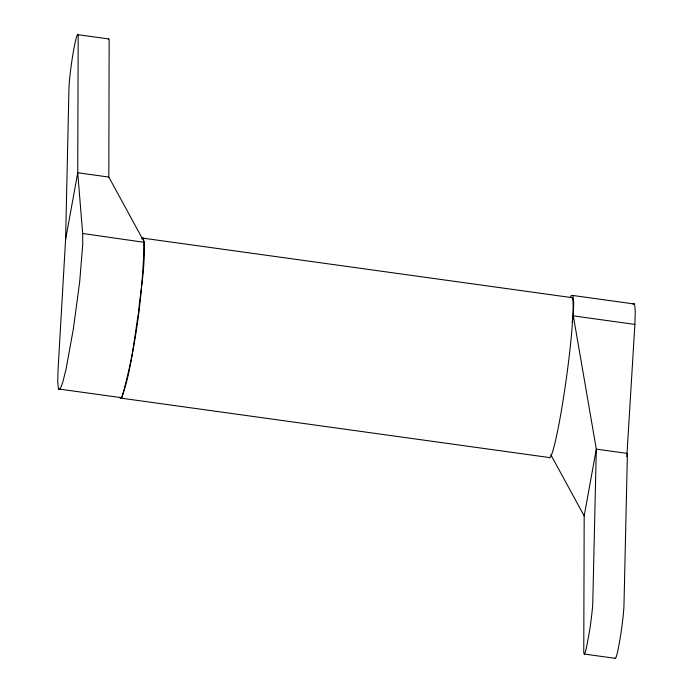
<?xml version="1.0" encoding="UTF-8"?>
<svg xmlns="http://www.w3.org/2000/svg" width="693" height="693" viewBox="0 0 693 693"><rect width="100%" height="100%" fill="white"/><g stroke="black" fill="none" stroke-linecap="round" stroke-linejoin="round"><path stroke-width="1.04" d="M58.437 388.964L60.178 389.042L62.803 382.164L66.086 368.945L73.423 328.543L79.695 281.653L82.736 244.317L82.666 233.489L77.729 172.756L78.179 36.634A28.95 2.096 -82.1 0 0 74.489 45.669L73.614 50.303A28.95 2.096 -82.1 0 0 68.945 89.094L65.592 239.553L58.117 368.589L57.727 381.938L58.437 388.964L120.149 397.505L120.244 398.033L121.89 397.349C136.287 347.098 142.489 294.222 144.239 242.03L108.818 177.07L109.147 39.822A28.95 2.096 -82.1 0 0 108.42 39.232M615.115 658.151A28.95 2.096 -82.1 0 0 619.092 644.299L619.949 639.422A28.95 2.096 -82.1 0 0 623.96 606.072L627.408 453.439L596.318 449.133L584.182 515.93L583.766 652.061A28.95 2.096 -82.1 0 0 586.356 648.172L589.44 631.652A28.95 2.096 -82.1 0 0 592.74 604.296L596.318 449.133L573.31 315.869L573.7 302.52L572.998 295.495L571.257 295.417L570.504 297.384M626.827 456.626L634.883 324.411L635.273 311.062L634.563 304.036L572.998 295.495M65.592 239.553L77.729 172.756L108.818 177.07M144.187 242.316L82.666 233.489M572.158 322.228L573.31 315.869L634.883 324.411M632.822 303.958L634.563 304.036M121.379 397.557L121.743 397.574C131.349 370.564 133.801 341.58 138.418 313.435C140.679 288.522 146.249 263.236 143.451 238.219A81.064 5.873 -82.1 0 0 141.814 238.903M77.659 34.65L108.732 38.955M143.451 238.219L572.149 297.669A81.064 5.873 -82.1 0 1 573.007 312.309L572.158 326.646A81.064 5.873 -82.1 0 1 560.55 415.428A81.064 5.873 -82.1 0 1 548.943 457.493L120.244 398.033M584.286 654.045L615.358 658.35M550.814 454.729L584.182 515.93"/></g></svg>
